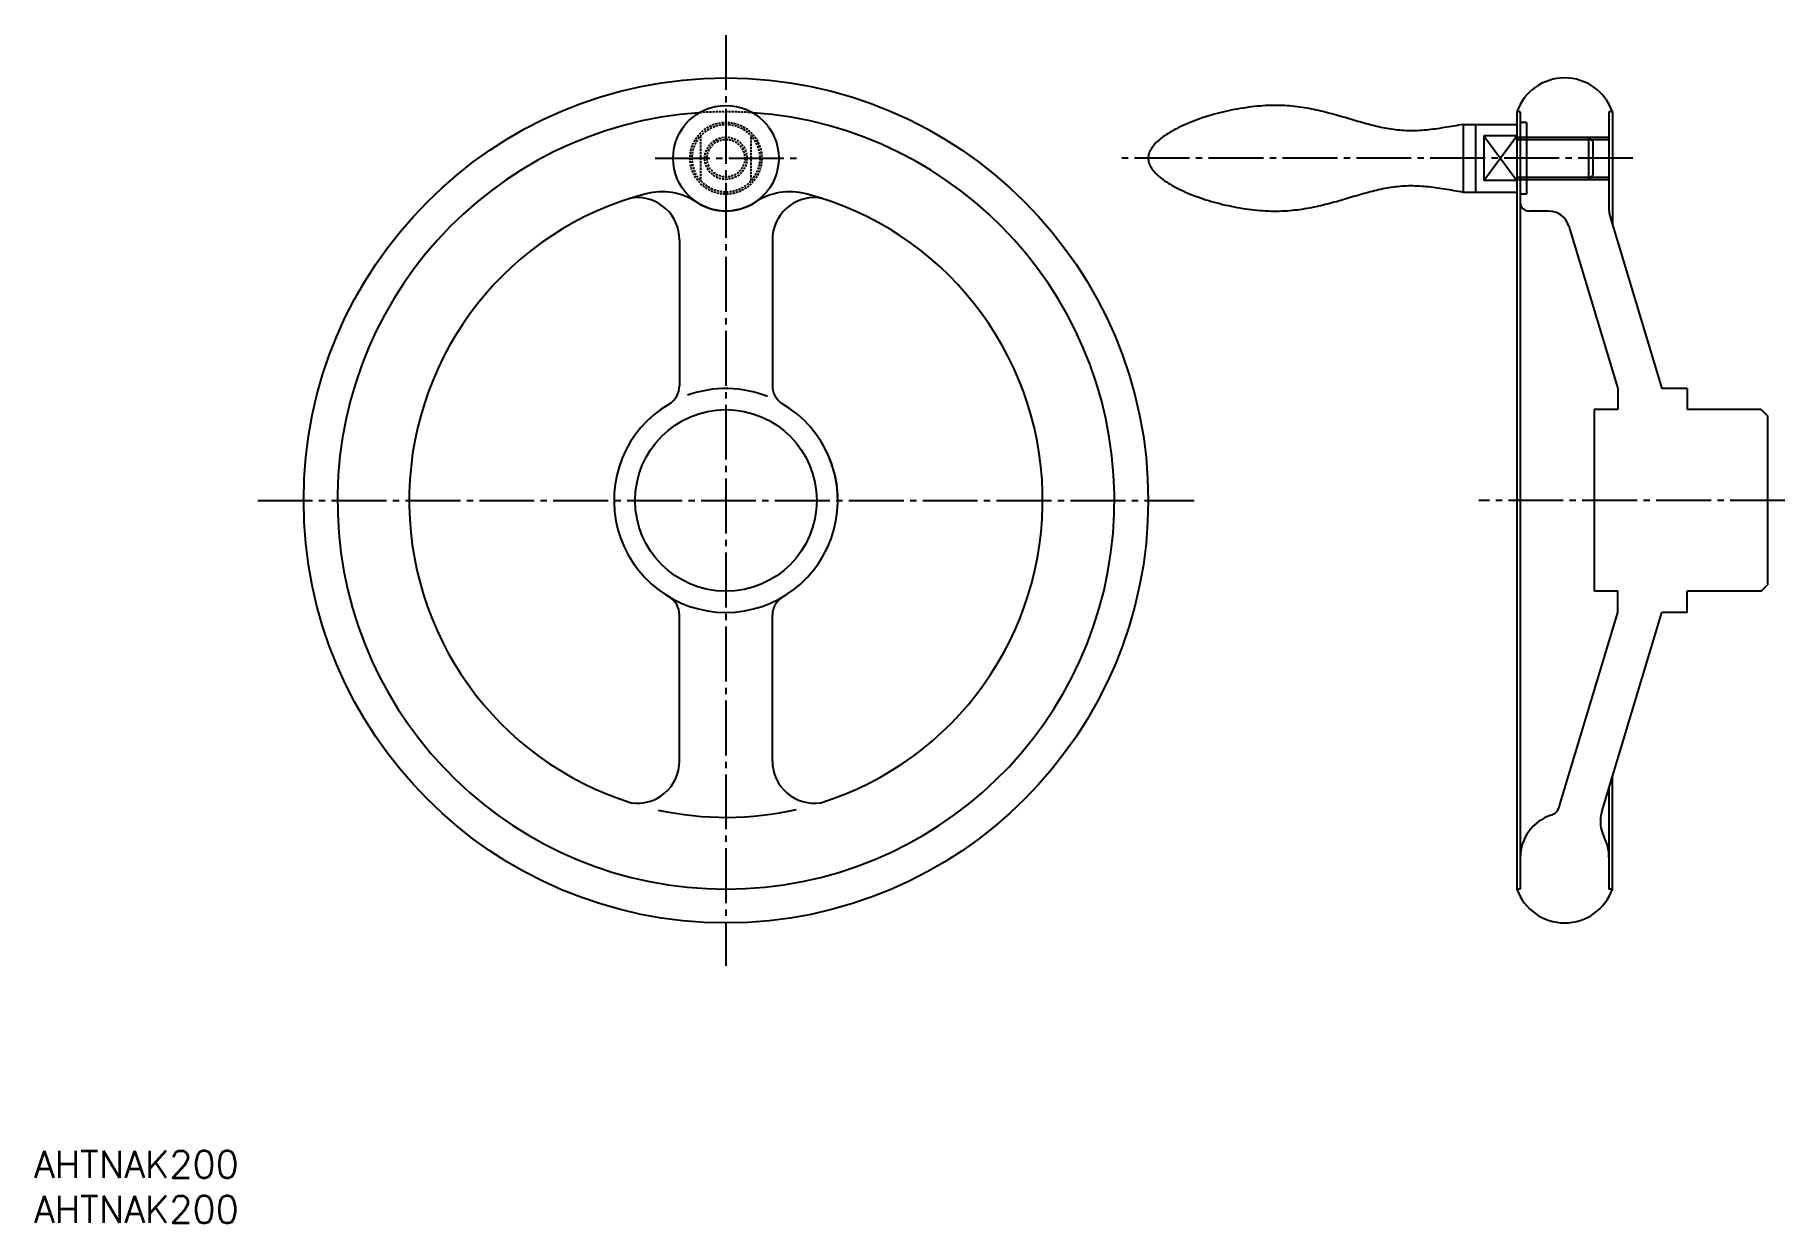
# Model space of a CAD drawing. Extents: x 65 to 479, y 1317 to 1598.
import ezdxf

# ---------------------------------------------------------------- set-up
doc = ezdxf.new("R2010")
doc.units = 0
doc.header["$MEASUREMENT"] = 0
doc.linetypes.add('CENTER', pattern=[17.5, 13, -1.5, 1.5, -1.5])
doc.linetypes.add('DASHED', pattern=[0.75, 0.5, -0.25])
doc.layers.get('0').update_dxf_attribs({"linetype": 'CONTINUOUS'})
doc.layers.add('CENTER', color=1, linetype='CENTER')
doc.styles.get("Standard").update_dxf_attribs({"font": 'txt.shx', "bigfont": '@extfont2.shx'})

msp = doc.modelspace()

# ---------------------------------------------------------------- linework, layer by layer
at = {"color": 7, "linetype": 'Continuous'}
for p, q in [((415.72, 1579.79), (415.72, 1395.79)), ((416.54, 1579.79), (415.72, 1579.79)), ((416.54, 1579.79), (416.54, 1558.29)), ((438.36, 1579.79), (437.54, 1579.79)), ((437.54, 1579.79), (437.54, 1556.59)), ((438.36, 1579.79), (438.36, 1553.14)), ((402.98, 1576.79), (415.72, 1576.79)), ((402.98, 1576.79), (402.98, 1560.79)), ((405.92, 1576.79), (405.92, 1560.79)), ((415.72, 1576.79), (415.72, 1560.79)), ((418.04, 1577.29), (416.54, 1577.29)), ((418.04, 1577.29), (418.04, 1560.29)), ((415.72, 1574.08), (407.92, 1574.08)), ((407.92, 1574.08), (407.92, 1563.5)), ((415.72, 1573.79), (432.72, 1573.79)), ((418.04, 1573.25), (437.54, 1573.25)), ((432.72, 1573.79), (433.72, 1572.79)), ((432.72, 1573.79), (432.72, 1563.79)), ((433.72, 1572.79), (433.72, 1564.79)), ((415.72, 1563.5), (407.92, 1563.5)), ((415.72, 1563.79), (432.72, 1563.79)), ((418.04, 1564.33), (437.54, 1564.33)), ((432.72, 1563.79), (433.72, 1564.79)), ((402.98, 1560.79), (415.72, 1560.79)), ((418.04, 1560.29), (416.54, 1560.29)), ((416.54, 1558.29), (416.54, 1395.79)), ((423.25, 1556.29), (418.54, 1556.29)), ((437.75, 1555.15), (450.04, 1514.29)), ((428.04, 1552.73), (439.6, 1514.29)), ((217.42, 1549.48), (217.42, 1514.93)), ((239.42, 1549.48), (239.42, 1514.93)), ((439.6, 1514.29), (439.6, 1509.29)), ((456.04, 1514.29), (450.04, 1514.29)), ((456.04, 1514.29), (456.04, 1509.29)), ((434.04, 1509.29), (434.04, 1466.29)), ((439.6, 1509.29), (434.04, 1509.29)), ((473.54, 1509.29), (456.04, 1509.29)), ((473.54, 1509.29), (475.04, 1507.79)), ((475.04, 1507.79), (475.04, 1467.79)), ((473.54, 1466.29), (475.04, 1467.79)), ((439.6, 1466.29), (434.04, 1466.29)), ((439.6, 1461.29), (439.6, 1466.29)), ((473.54, 1466.29), (456.04, 1466.29)), ((456.04, 1461.29), (456.04, 1466.29)), ((217.42, 1426.11), (217.42, 1460.66)), ((239.42, 1426.11), (239.42, 1460.66)), ((425.75, 1415.26), (439.6, 1461.29)), ((435.83, 1414.05), (450.04, 1461.29)), ((456.04, 1461.29), (450.04, 1461.29)), ((438.36, 1395.79), (438.36, 1422.45)), ((437.54, 1419.73), (437.54, 1395.79)), ((416.54, 1395.79), (415.72, 1395.79)), ((438.36, 1395.79), (437.54, 1395.79))]:
    msp.add_line(p, q, dxfattribs=at)
at = {"color": 3, "linetype": 'DASHED'}
for p, q in [((222.42, 1574.08), (222.42, 1563.5)), ((234.42, 1563.5), (234.42, 1574.08))]:
    msp.add_line(p, q, dxfattribs=at)
at = {"color": 3, "linetype": 'Continuous'}
for p, q in [((407.92, 1563.5), (415.72, 1574.08)), ((407.92, 1574.08), (415.72, 1563.5)), ((415.72, 1573.25), (433.27, 1573.25)), ((418.04, 1573.79), (437.54, 1573.79)), ((415.72, 1564.33), (433.27, 1564.33)), ((418.04, 1563.79), (437.54, 1563.79))]:
    msp.add_line(p, q, dxfattribs=at)
at = {"color": 7}
msp.add_polyline3d([(402.98, 1576.79, 0), (402.43, 1576.69, 0), (401.88, 1576.6, 0), (401.33, 1576.5, 0), (400.78, 1576.4, 0), (400.23, 1576.31, 0), (399.68, 1576.21, 0), (399.14, 1576.12, 0), (398.59, 1576.03, 0), (398.05, 1575.95, 0), (397.5, 1575.86, 0), (396.96, 1575.79, 0), (396.42, 1575.71, 0), (395.87, 1575.64, 0), (395.34, 1575.58, 0), (394.8, 1575.52, 0), (394.26, 1575.46, 0), (393.73, 1575.42, 0), (393.19, 1575.38, 0), (392.66, 1575.34, 0), (392.13, 1575.31, 0), (391.61, 1575.29, 0), (391.08, 1575.28, 0), (390.56, 1575.28, 0), (390.04, 1575.29, 0), (389.53, 1575.3, 0), (389.01, 1575.32, 0), (388.5, 1575.36, 0), (387.99, 1575.4, 0), (387.48, 1575.45, 0), (386.98, 1575.5, 0), (386.47, 1575.57, 0), (385.97, 1575.64, 0), (385.47, 1575.72, 0), (384.97, 1575.81, 0), (384.48, 1575.9, 0), (383.98, 1576, 0), (383.48, 1576.1, 0), (382.99, 1576.21, 0), (382.49, 1576.32, 0), (382, 1576.44, 0), (381.5, 1576.56, 0), (381.01, 1576.69, 0), (380.52, 1576.82, 0), (380.02, 1576.95, 0), (379.53, 1577.09, 0), (379.03, 1577.23, 0), (378.54, 1577.37, 0), (378.04, 1577.51, 0), (377.54, 1577.66, 0), (377.04, 1577.81, 0), (376.54, 1577.95, 0), (376.04, 1578.1, 0), (375.53, 1578.25, 0), (375.03, 1578.4, 0), (374.52, 1578.55, 0), (374.01, 1578.7, 0), (373.5, 1578.85, 0), (372.98, 1578.99, 0), (372.46, 1579.14, 0), (371.94, 1579.28, 0), (371.42, 1579.42, 0), (370.89, 1579.56, 0), (370.36, 1579.69, 0), (369.83, 1579.83, 0), (369.29, 1579.95, 0), (368.75, 1580.08, 0), (368.2, 1580.2, 0), (367.66, 1580.32, 0), (367.1, 1580.43, 0), (366.54, 1580.53, 0), (365.98, 1580.63, 0), (365.41, 1580.73, 0), (364.84, 1580.82, 0), (364.27, 1580.9, 0), (363.68, 1580.98, 0), (363.09, 1581.04, 0), (362.5, 1581.11, 0), (361.9, 1581.16, 0), (361.3, 1581.2, 0), (360.69, 1581.24, 0), (360.07, 1581.27, 0), (359.45, 1581.29, 0), (358.82, 1581.3, 0), (358.18, 1581.3, 0), (357.53, 1581.29, 0), (356.88, 1581.27, 0), (356.23, 1581.24, 0), (355.57, 1581.2, 0), (354.9, 1581.15, 0), (354.23, 1581.09, 0), (353.55, 1581.02, 0), (352.87, 1580.95, 0), (352.19, 1580.86, 0), (351.51, 1580.76, 0), (350.82, 1580.66, 0), (350.14, 1580.55, 0), (349.46, 1580.43, 0), (348.77, 1580.3, 0), (348.09, 1580.16, 0), (347.41, 1580.02, 0), (346.73, 1579.87, 0), (346.05, 1579.71, 0), (345.38, 1579.54, 0), (344.71, 1579.37, 0), (344.05, 1579.19, 0), (343.39, 1579, 0), (342.74, 1578.8, 0), (342.09, 1578.6, 0), (341.45, 1578.4, 0), (340.82, 1578.19, 0), (340.2, 1577.97, 0), (339.59, 1577.74, 0), (338.99, 1577.52, 0), (338.39, 1577.28, 0), (337.81, 1577.04, 0), (337.24, 1576.8, 0), (336.68, 1576.55, 0), (336.14, 1576.29, 0), (335.61, 1576.03, 0), (335.09, 1575.77, 0), (334.58, 1575.5, 0), (334.1, 1575.23, 0), (333.62, 1574.96, 0), (333.17, 1574.68, 0), (332.73, 1574.4, 0), (332.31, 1574.11, 0), (331.9, 1573.83, 0), (331.52, 1573.54, 0), (331.15, 1573.24, 0), (330.81, 1572.95, 0), (330.48, 1572.65, 0), (330.18, 1572.35, 0), (329.9, 1572.05, 0), (329.64, 1571.74, 0), (329.41, 1571.44, 0), (329.19, 1571.13, 0), (329.01, 1570.82, 0), (328.84, 1570.51, 0), (328.71, 1570.2, 0), (328.6, 1569.89, 0), (328.51, 1569.58, 0), (328.46, 1569.26, 0), (328.43, 1568.95, 0), (328.43, 1568.64, 0), (328.46, 1568.32, 0), (328.51, 1568.01, 0), (328.6, 1567.7, 0), (328.71, 1567.39, 0), (328.84, 1567.08, 0), (329.01, 1566.77, 0), (329.19, 1566.46, 0), (329.41, 1566.15, 0), (329.64, 1565.85, 0), (329.9, 1565.54, 0), (330.18, 1565.24, 0), (330.48, 1564.94, 0), (330.81, 1564.64, 0), (331.15, 1564.34, 0), (331.52, 1564.05, 0), (331.9, 1563.76, 0), (332.31, 1563.47, 0), (332.73, 1563.19, 0), (333.17, 1562.91, 0), (333.62, 1562.63, 0), (334.1, 1562.35, 0), (334.58, 1562.08, 0), (335.09, 1561.82, 0), (335.61, 1561.55, 0), (336.14, 1561.29, 0), (336.68, 1561.04, 0), (337.24, 1560.79, 0), (337.81, 1560.55, 0), (338.39, 1560.31, 0), (338.99, 1560.07, 0), (339.59, 1559.84, 0), (340.2, 1559.62, 0), (340.82, 1559.4, 0), (341.45, 1559.19, 0), (342.09, 1558.98, 0), (342.74, 1558.78, 0), (343.39, 1558.59, 0), (344.05, 1558.4, 0), (344.71, 1558.22, 0), (345.38, 1558.05, 0), (346.05, 1557.88, 0), (346.73, 1557.72, 0), (347.41, 1557.57, 0), (348.09, 1557.42, 0), (348.77, 1557.29, 0), (349.46, 1557.16, 0), (350.14, 1557.04, 0), (350.82, 1556.93, 0), (351.51, 1556.82, 0), (352.19, 1556.73, 0), (352.87, 1556.64, 0), (353.55, 1556.56, 0), (354.23, 1556.5, 0), (354.9, 1556.44, 0), (355.57, 1556.39, 0), (356.23, 1556.35, 0), (356.88, 1556.32, 0), (357.53, 1556.3, 0), (358.18, 1556.29, 0), (358.82, 1556.29, 0), (359.45, 1556.3, 0), (360.07, 1556.32, 0), (360.69, 1556.35, 0), (361.3, 1556.38, 0), (361.9, 1556.43, 0), (362.5, 1556.48, 0), (363.09, 1556.54, 0), (363.68, 1556.61, 0), (364.27, 1556.69, 0), (364.84, 1556.77, 0), (365.41, 1556.86, 0), (365.98, 1556.95, 0), (366.54, 1557.05, 0), (367.1, 1557.16, 0), (367.66, 1557.27, 0), (368.2, 1557.39, 0), (368.75, 1557.51, 0), (369.29, 1557.63, 0), (369.83, 1557.76, 0), (370.36, 1557.89, 0), (370.89, 1558.03, 0), (371.42, 1558.17, 0), (371.94, 1558.31, 0), (372.46, 1558.45, 0), (372.98, 1558.59, 0), (373.5, 1558.74, 0), (374.01, 1558.89, 0), (374.52, 1559.04, 0), (375.03, 1559.19, 0), (375.53, 1559.33, 0), (376.04, 1559.48, 0), (376.54, 1559.63, 0), (377.04, 1559.78, 0), (377.54, 1559.93, 0), (378.04, 1560.07, 0), (378.54, 1560.22, 0), (379.03, 1560.36, 0), (379.53, 1560.5, 0), (380.02, 1560.63, 0), (380.52, 1560.77, 0), (381.01, 1560.9, 0), (381.5, 1561.02, 0), (382, 1561.15, 0), (382.49, 1561.27, 0), (382.99, 1561.38, 0), (383.48, 1561.49, 0), (383.98, 1561.59, 0), (384.48, 1561.69, 0), (384.97, 1561.78, 0), (385.47, 1561.87, 0), (385.97, 1561.95, 0), (386.47, 1562.02, 0), (386.98, 1562.08, 0), (387.48, 1562.14, 0), (387.99, 1562.19, 0), (388.5, 1562.23, 0), (389.01, 1562.26, 0), (389.53, 1562.29, 0), (390.04, 1562.3, 0), (390.56, 1562.31, 0), (391.08, 1562.3, 0), (391.61, 1562.29, 0), (392.13, 1562.27, 0), (392.66, 1562.25, 0), (393.19, 1562.21, 0), (393.73, 1562.17, 0), (394.26, 1562.12, 0), (394.8, 1562.07, 0), (395.34, 1562.01, 0), (395.87, 1561.94, 0), (396.42, 1561.87, 0), (396.96, 1561.8, 0), (397.5, 1561.72, 0), (398.05, 1561.64, 0), (398.59, 1561.55, 0), (399.14, 1561.47, 0), (399.68, 1561.37, 0), (400.23, 1561.28, 0), (400.78, 1561.19, 0), (401.33, 1561.09, 0), (401.88, 1560.99, 0), (402.43, 1560.89, 0), (402.98, 1560.79, 0)], dxfattribs=at)
at = {"color": 7, "linetype": 'Continuous'}
for centre, radius in [((228.42, 1487.79), 100), ((228.42, 1568.79), 12.5), ((228.42, 1487.79), 21.5)]:
    msp.add_circle(centre, radius, dxfattribs=at)
at = {"color": 3, "linetype": 'DASHED'}
for radius in [8.5, 8, 5, 4.46]:
    msp.add_circle((228.42, 1568.79), radius, dxfattribs=at)
at = {"color": 7, "linetype": 'Continuous'}
for centre, radius, start, end in [((427.04, 1575.8), 12, 19.4304, 160.5696), ((228.42, 1487.79), 92, 93.9398, 86.057), ((228.42, 1487.79), 75.01, 104.6429, 252.5982), ((207.04, 1554.46), 5, 94.3595, 107.7808), ((207.42, 1549.48), 10, 0, 94.3595), ((213.25, 1545.86), 15, 56.5188, 104.6429), ((228.42, 1568.79), 12.5, 236.5188, 303.4812), ((243.59, 1545.86), 15, 75.3571, 123.4812), ((249.42, 1549.48), 10, 85.6405, 180), ((228.42, 1487.79), 75.01, 287.4018, 75.3571), ((249.8, 1554.46), 5, 72.2192, 85.6405), ((418.54, 1558.29), 2, 180, 270), ((423.25, 1551.29), 5, 16.74, 90), ((442.54, 1556.59), 5, 180, 196.74), ((212.42, 1514.93), 5, 300.5265, 0), ((228.42, 1487.79), 26.5, 68.1507, 110.0546), ((244.42, 1514.93), 5, 180, 239.4735), ((228.42, 1487.79), 26.5, 120.5265, 59.4735), ((228.42, 1487.79), 26.5, 0, 38.9658), ((212.42, 1460.66), 5, 0, 59.4735), ((244.42, 1460.66), 5, 120.5265, 180), ((207.42, 1426.11), 10, 261.7556, 0), ((249.42, 1426.11), 10, 180, 278.2444), ((228.42, 1487.79), 75.01, 257.6611, 282.898), ((427.04, 1403.29), 10.5, 107.9468, 180), ((422.88, 1416.13), 3, 287.9468, 343.26), ((443.49, 1411.75), 8, 163.26, 207.2176), ((427.04, 1403.29), 10.5, 0, 27.2176), ((427.04, 1399.79), 12, 199.4304, 340.5696)]:
    msp.add_arc(centre, radius, start, end, dxfattribs=at)
at = {"color": 3, "linetype": 'DASHED'}
msp.add_arc((228.42, 1487.79), 92, 86.057, 93.9398, dxfattribs=at)
at = {"layer": 'CENTER', "color": 1, "linetype": 'CENTER'}
for p, q in [((228.42, 1597.96), (228.42, 1377.63)), ((211.63, 1568.79), (245.21, 1568.79)), ((443.21, 1568.79), (321.61, 1568.79)), ((117.53, 1487.79), (339.31, 1487.79)), ((479.22, 1487.79), (406.71, 1487.79))]:
    msp.add_line(p, q, dxfattribs=at)

# ---------------------------------------------------------------- texts
at = {"color": 7, "linetype": 'Continuous'}
for p in [(64.52, 1327.44), (64.52, 1316.77)]:
    msp.add_text('AHTNAK200', height=6.4, dxfattribs=at).set_placement(p)

doc.saveas('drawing.dxf')
